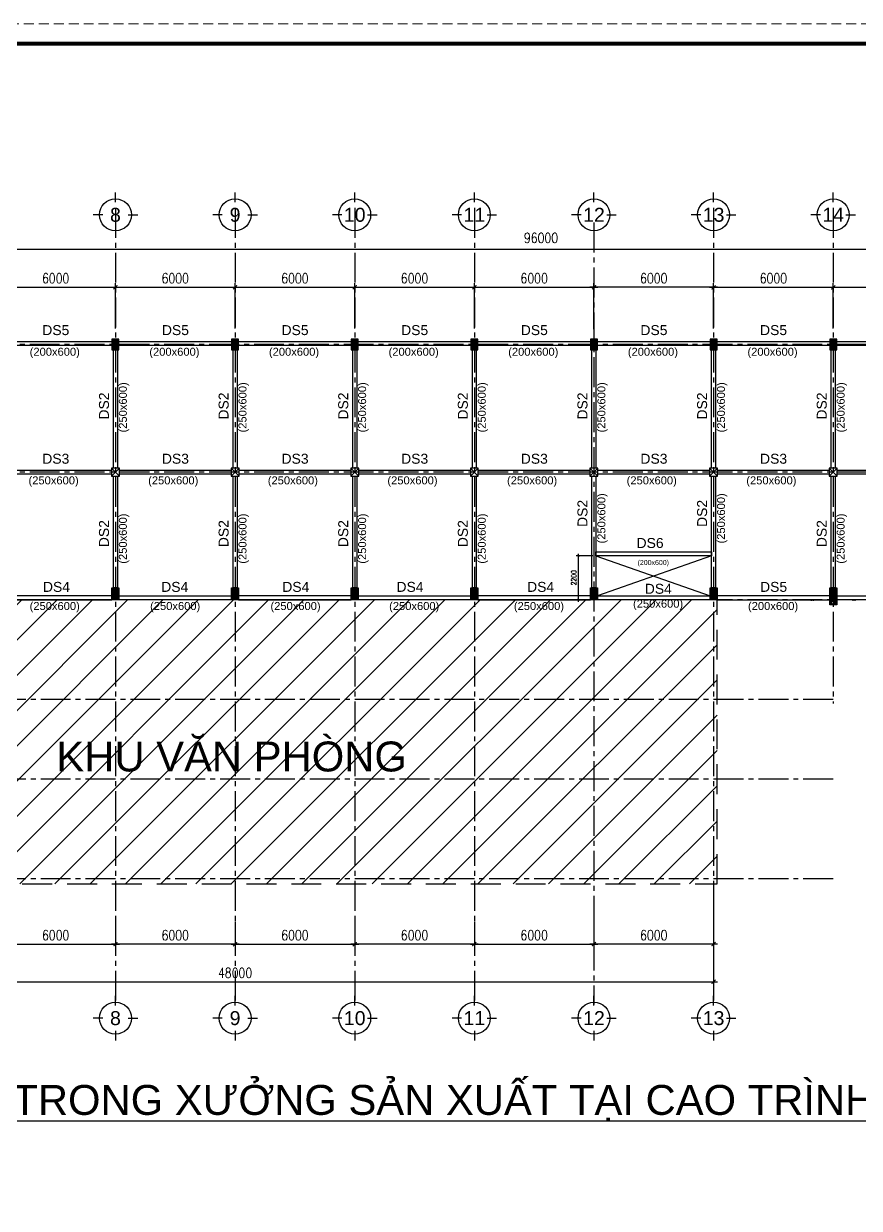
# Model space of a CAD drawing. Header units: inches. Extents: x 651127 to 1529722, y 768575 to 1021311.
# Drawn here: x 719068 to 760979, y 961911 to 1021311 of the extents above; entities that cross this region are included whole.
import ezdxf
from ezdxf.enums import TextEntityAlignment as Align

# ---------------------------------------------------------------- set-up
doc = ezdxf.new("R2010")
doc.units = ezdxf.units.IN
doc.header["$LTSCALE"] = 1000
doc.header["$MEASUREMENT"] = 0
for name, pattern in [('CENTER2', [1.125, 0.75, -0.125, 0.125, -0.125]), ('HIDDEN', [0.375, 0.25, -0.125]), ('HIDDEN2', [0.1875, 0.125, -0.0625])]:
    doc.linetypes.add(name, pattern=pattern)
doc.layers.get('DEFPOINTS').update_dxf_attribs({"color": 8, "lineweight": 9})
for name, color, linetype in [('DWGshare.com_1', 7, 'Continuous'), ('DWGshare.com_10', 7, 'Continuous'), ('DWGshare.com_11', 143, 'Continuous'), ('DWGshare.com_15', 1, 'Continuous'), ('DWGshare.com_25', 154, 'Continuous'), ('DWGshare.com_3', 7, 'Continuous'), ('DWGshare.com_4', 8, 'CENTER2'), ('DWGshare.com_5', 143, 'HIDDEN2'), ('DWGshare.com_6', 40, 'Continuous'), ('DWGshare.com_9', 8, 'Continuous')]:
    doc.layers.add(name, color=color, linetype=linetype)
doc.layers.add('DWGshare.com_23', color=147, linetype='Continuous', lineweight=0)
doc.styles.add('DWGshare.com_10', font='VHELVEN.TTF')
doc.styles.add('DWGshare.com_2', font='VHELVEB.TTF')
doc.styles.add('DWGshare.com_4', font='romans.shx', dxfattribs={"width": 0.8})
doc.styles.add('DWGshare.com_8', font='VHELVEB.TTF')
doc.dimstyles.new('DWGshare.com_1', dxfattribs={"dimscale": 100, "dimtxt": 2.5, "dimasz": 1, "dimexe": 1, "dimexo": 1.5, "dimgap": 1, "dimtad": 1, "dimdec": 0, "dimzin": 0, "dimdsep": 46, "dimtxsty": 'DWGshare.com_4', "dimblk": 'DWGshare.com_1', "dimcen": 1.5, "dimdle": 1, "dimclrd": 256, "dimclre": 256, "dimclrt": 7, "dimadec": 0, "dimazin": 0, "dimtfac": 1, "dimtdec": 0, "dimtix": 1, "dimtmove": 2, "dimatfit": 3, "dimfxl": 1, "dimtolj": 1, "dimtzin": 0, "dimarcsym": 0})
doc.dimstyles.new('DWGshare.com_5', dxfattribs={"dimscale": 200, "dimtxt": 2.5, "dimasz": 1, "dimexe": 1, "dimexo": 1.5, "dimgap": 1, "dimtad": 1, "dimdec": 0, "dimzin": 0, "dimdsep": 46, "dimtxsty": 'DWGshare.com_4', "dimblk": 'DWGshare.com_1', "dimcen": 1.5, "dimdle": 1, "dimclrd": 256, "dimclre": 256, "dimclrt": 7, "dimadec": 0, "dimazin": 0, "dimtfac": 1, "dimtdec": 0, "dimtix": 1, "dimtmove": 2, "dimatfit": 3, "dimfxl": 1, "dimtolj": 1, "dimtzin": 0, "dimarcsym": 0})

# ---------------------------------------------------------------- blocks, each defined once
blk = doc.blocks.new('DWGshare.com_1')
at = {"color": 0, "linetype": 'ByBlock', "const_width": 0.3}
blk.add_lwpolyline([(-0.5, -0.5), (0.5, 0.5)], dxfattribs=at)
blk = doc.blocks.new('*D144')
at = {"layer": 'DEFPOINTS', "color": 0, "transparency": 16777216}
for p in [(777671, 1010012), (777671, 1006028), (681671, 1004509)]:
    blk.add_point(p, dxfattribs=at)
at = {"layer": 'DWGshare.com_23', "lineweight": -2, "transparency": 16777216}
for p, q in [((681471, 1010012), (777871, 1010012)), ((681671, 1004809), (681671, 1010212)), ((777671, 1006328), (777671, 1010212))]:
    blk.add_line(p, q, dxfattribs=at)
at = {"layer": 'DWGshare.com_23', "lineweight": -2, "transparency": 16777216, "xscale": 200, "yscale": 200, "zscale": 200, "rotation": 180}
blk.add_blockref('DWGshare.com_1', (681671, 1010012), dxfattribs=at)
at = {"layer": 'DWGshare.com_23', "lineweight": -2, "transparency": 16777216, "xscale": 200, "yscale": 200, "zscale": 200}
blk.add_blockref('DWGshare.com_1', (777671, 1010012), dxfattribs=at)
at = {"layer": 'DWGshare.com_23', "color": 7, "transparency": 16777216, "insert": (745016, 1010570), "char_height": 500, "attachment_point": 5, "style": 'DWGshare.com_4'}
blk.add_mtext('\\A1;96000', dxfattribs=at)
blk = doc.blocks.new('*D150')
at = {"layer": 'DEFPOINTS', "color": 0, "transparency": 16777216}
for p in [(723671, 1008093), (717671, 1005728), (723671, 1005728)]:
    blk.add_point(p, dxfattribs=at)
at = {"layer": 'DWGshare.com_23', "lineweight": -2, "transparency": 16777216}
for p, q in [((717471, 1008093), (723871, 1008093)), ((717671, 1006028), (717671, 1008293)), ((723671, 1006028), (723671, 1008293))]:
    blk.add_line(p, q, dxfattribs=at)
at = {"layer": 'DWGshare.com_23', "lineweight": -2, "transparency": 16777216, "xscale": 200, "yscale": 200, "zscale": 200, "rotation": 180}
blk.add_blockref('DWGshare.com_1', (717671, 1008093), dxfattribs=at)
at = {"layer": 'DWGshare.com_23', "lineweight": -2, "transparency": 16777216, "xscale": 200, "yscale": 200, "zscale": 200}
blk.add_blockref('DWGshare.com_1', (723671, 1008093), dxfattribs=at)
at = {"layer": 'DWGshare.com_23', "color": 7, "transparency": 16777216, "insert": (720671, 1008543), "char_height": 500, "attachment_point": 5, "style": 'DWGshare.com_4'}
blk.add_mtext('\\A1;6000', dxfattribs=at)
blk = doc.blocks.new('*D151')
at = {"layer": 'DEFPOINTS', "color": 0, "transparency": 16777216}
for p in [(729671, 1008093), (723671, 1005728), (729671, 1005728)]:
    blk.add_point(p, dxfattribs=at)
at = {"layer": 'DWGshare.com_23', "lineweight": -2, "transparency": 16777216}
for p, q in [((723471, 1008093), (729871, 1008093)), ((723671, 1006028), (723671, 1008293)), ((729671, 1006028), (729671, 1008293))]:
    blk.add_line(p, q, dxfattribs=at)
at = {"layer": 'DWGshare.com_23', "lineweight": -2, "transparency": 16777216, "xscale": 200, "yscale": 200, "zscale": 200, "rotation": 180}
blk.add_blockref('DWGshare.com_1', (723671, 1008093), dxfattribs=at)
at = {"layer": 'DWGshare.com_23', "lineweight": -2, "transparency": 16777216, "xscale": 200, "yscale": 200, "zscale": 200}
blk.add_blockref('DWGshare.com_1', (729671, 1008093), dxfattribs=at)
at = {"layer": 'DWGshare.com_23', "color": 7, "transparency": 16777216, "insert": (726671, 1008543), "char_height": 500, "attachment_point": 5, "style": 'DWGshare.com_4'}
blk.add_mtext('\\A1;6000', dxfattribs=at)
blk = doc.blocks.new('*D152')
at = {"layer": 'DEFPOINTS', "color": 0, "transparency": 16777216}
for p in [(735671, 1008093), (729671, 1005728), (735671, 1005728)]:
    blk.add_point(p, dxfattribs=at)
at = {"layer": 'DWGshare.com_23', "lineweight": -2, "transparency": 16777216}
for p, q in [((729471, 1008093), (735871, 1008093)), ((729671, 1006028), (729671, 1008293)), ((735671, 1006028), (735671, 1008293))]:
    blk.add_line(p, q, dxfattribs=at)
at = {"layer": 'DWGshare.com_23', "lineweight": -2, "transparency": 16777216, "xscale": 200, "yscale": 200, "zscale": 200, "rotation": 180}
blk.add_blockref('DWGshare.com_1', (729671, 1008093), dxfattribs=at)
at = {"layer": 'DWGshare.com_23', "lineweight": -2, "transparency": 16777216, "xscale": 200, "yscale": 200, "zscale": 200}
blk.add_blockref('DWGshare.com_1', (735671, 1008093), dxfattribs=at)
at = {"layer": 'DWGshare.com_23', "color": 7, "transparency": 16777216, "insert": (732671, 1008543), "char_height": 500, "attachment_point": 5, "style": 'DWGshare.com_4'}
blk.add_mtext('\\A1;6000', dxfattribs=at)
blk = doc.blocks.new('*D153')
at = {"layer": 'DEFPOINTS', "color": 0, "transparency": 16777216}
for p in [(741671, 1008093), (741671, 1006438), (735671, 1005728)]:
    blk.add_point(p, dxfattribs=at)
at = {"layer": 'DWGshare.com_23', "lineweight": -2, "transparency": 16777216}
for p, q in [((735471, 1008093), (741871, 1008093)), ((735671, 1006028), (735671, 1008293)), ((741671, 1006738), (741671, 1008293))]:
    blk.add_line(p, q, dxfattribs=at)
at = {"layer": 'DWGshare.com_23', "lineweight": -2, "transparency": 16777216, "xscale": 200, "yscale": 200, "zscale": 200, "rotation": 180}
blk.add_blockref('DWGshare.com_1', (735671, 1008093), dxfattribs=at)
at = {"layer": 'DWGshare.com_23', "lineweight": -2, "transparency": 16777216, "xscale": 200, "yscale": 200, "zscale": 200}
blk.add_blockref('DWGshare.com_1', (741671, 1008093), dxfattribs=at)
at = {"layer": 'DWGshare.com_23', "color": 7, "transparency": 16777216, "insert": (738671, 1008543), "char_height": 500, "attachment_point": 5, "style": 'DWGshare.com_4'}
blk.add_mtext('\\A1;6000', dxfattribs=at)
blk = doc.blocks.new('*D154')
at = {"layer": 'DEFPOINTS', "color": 0, "transparency": 16777216}
for p in [(759671, 1008093), (753671, 1005728), (759671, 1005728)]:
    blk.add_point(p, dxfattribs=at)
at = {"layer": 'DWGshare.com_23', "lineweight": -2, "transparency": 16777216}
for p, q in [((753471, 1008093), (759871, 1008093)), ((753671, 1006028), (753671, 1008293)), ((759671, 1006028), (759671, 1008293))]:
    blk.add_line(p, q, dxfattribs=at)
at = {"layer": 'DWGshare.com_23', "lineweight": -2, "transparency": 16777216, "xscale": 200, "yscale": 200, "zscale": 200, "rotation": 180}
blk.add_blockref('DWGshare.com_1', (753671, 1008093), dxfattribs=at)
at = {"layer": 'DWGshare.com_23', "lineweight": -2, "transparency": 16777216, "xscale": 200, "yscale": 200, "zscale": 200}
blk.add_blockref('DWGshare.com_1', (759671, 1008093), dxfattribs=at)
at = {"layer": 'DWGshare.com_23', "color": 7, "transparency": 16777216, "insert": (756671, 1008543), "char_height": 500, "attachment_point": 5, "style": 'DWGshare.com_4'}
blk.add_mtext('\\A1;6000', dxfattribs=at)
blk = doc.blocks.new('*D155')
at = {"layer": 'DEFPOINTS', "color": 0, "transparency": 16777216}
for p in [(765671, 1008093), (759671, 1005728), (765671, 1005728)]:
    blk.add_point(p, dxfattribs=at)
at = {"layer": 'DWGshare.com_23', "lineweight": -2, "transparency": 16777216}
for p, q in [((759471, 1008093), (765871, 1008093)), ((759671, 1006028), (759671, 1008293)), ((765671, 1006028), (765671, 1008293))]:
    blk.add_line(p, q, dxfattribs=at)
at = {"layer": 'DWGshare.com_23', "lineweight": -2, "transparency": 16777216, "xscale": 200, "yscale": 200, "zscale": 200, "rotation": 180}
blk.add_blockref('DWGshare.com_1', (759671, 1008093), dxfattribs=at)
at = {"layer": 'DWGshare.com_23', "lineweight": -2, "transparency": 16777216, "xscale": 200, "yscale": 200, "zscale": 200}
blk.add_blockref('DWGshare.com_1', (765671, 1008093), dxfattribs=at)
at = {"layer": 'DWGshare.com_23', "color": 7, "transparency": 16777216, "insert": (762671, 1008543), "char_height": 500, "attachment_point": 5, "style": 'DWGshare.com_4'}
blk.add_mtext('\\A1;6000', dxfattribs=at)
blk = doc.blocks.new('*D159')
at = {"layer": 'DEFPOINTS', "color": 0, "transparency": 16777216}
for p in [(747671, 1008093), (741671, 1005728), (747671, 1005700)]:
    blk.add_point(p, dxfattribs=at)
at = {"layer": 'DWGshare.com_23', "lineweight": -2, "transparency": 16777216}
for p, q in [((741471, 1008093), (747871, 1008093)), ((741671, 1006028), (741671, 1008293)), ((747671, 1006000), (747671, 1008293))]:
    blk.add_line(p, q, dxfattribs=at)
at = {"layer": 'DWGshare.com_23', "lineweight": -2, "transparency": 16777216, "xscale": 200, "yscale": 200, "zscale": 200, "rotation": 180}
blk.add_blockref('DWGshare.com_1', (741671, 1008093), dxfattribs=at)
at = {"layer": 'DWGshare.com_23', "lineweight": -2, "transparency": 16777216, "xscale": 200, "yscale": 200, "zscale": 200}
blk.add_blockref('DWGshare.com_1', (747671, 1008093), dxfattribs=at)
at = {"layer": 'DWGshare.com_23', "color": 7, "transparency": 16777216, "insert": (744671, 1008543), "char_height": 500, "attachment_point": 5, "style": 'DWGshare.com_4'}
blk.add_mtext('\\A1;6000', dxfattribs=at)
blk = doc.blocks.new('*D160')
at = {"layer": 'DEFPOINTS', "color": 0, "transparency": 16777216}
for p in [(747671, 1008093), (747671, 1005728), (753671, 1005728)]:
    blk.add_point(p, dxfattribs=at)
at = {"layer": 'DWGshare.com_23', "lineweight": -2, "transparency": 16777216}
for p, q in [((753871, 1008093), (747471, 1008093)), ((747671, 1006028), (747671, 1008293)), ((753671, 1006028), (753671, 1008293))]:
    blk.add_line(p, q, dxfattribs=at)
at = {"layer": 'DWGshare.com_23', "lineweight": -2, "transparency": 16777216, "xscale": 200, "yscale": 200, "zscale": 200, "rotation": 180}
blk.add_blockref('DWGshare.com_1', (747671, 1008093), dxfattribs=at)
at = {"layer": 'DWGshare.com_23', "lineweight": -2, "transparency": 16777216, "xscale": 200, "yscale": 200, "zscale": 200}
blk.add_blockref('DWGshare.com_1', (753671, 1008093), dxfattribs=at)
at = {"layer": 'DWGshare.com_23', "color": 7, "transparency": 16777216, "insert": (750671, 1008543), "char_height": 500, "attachment_point": 5, "style": 'DWGshare.com_4'}
blk.add_mtext('\\A1;6000', dxfattribs=at)
blk = doc.blocks.new('DWGshare.com_2')
for p, q in [((0, 320), (0, 560)), ((-320, 0), (-560, 0)), ((320, 0), (560, 0)), ((0, -320), (0, -560))]:
    blk.add_line(p, q)
blk.add_circle((0, 0), 400)
at = {"linetype": 'Continuous', "style": 'DWGshare.com_2'}
blk.add_attdef('2', text='', height=350, dxfattribs=at).set_placement((0, 0), align=Align.MIDDLE_CENTER)
blk = doc.blocks.new('*D131')
at = {"layer": 'DEFPOINTS', "color": 0, "transparency": 16777216}
for p in [(705671, 978175), (753671, 978175), (753671, 973265)]:
    blk.add_point(p, dxfattribs=at)
at = {"layer": 'DWGshare.com_23', "lineweight": -2, "transparency": 16777216}
for p, q in [((705671, 977875), (705671, 973065)), ((753671, 977875), (753671, 973065)), ((705471, 973265), (753871, 973265))]:
    blk.add_line(p, q, dxfattribs=at)
at = {"layer": 'DWGshare.com_23', "lineweight": -2, "transparency": 16777216, "xscale": 200, "yscale": 200, "zscale": 200, "rotation": 180}
blk.add_blockref('DWGshare.com_1', (705671, 973265), dxfattribs=at)
at = {"layer": 'DWGshare.com_23', "lineweight": -2, "transparency": 16777216, "xscale": 200, "yscale": 200, "zscale": 200}
blk.add_blockref('DWGshare.com_1', (753671, 973265), dxfattribs=at)
at = {"layer": 'DWGshare.com_23', "color": 7, "transparency": 16777216, "insert": (729671, 973715), "char_height": 500, "attachment_point": 5, "style": 'DWGshare.com_4'}
blk.add_mtext('\\A1;48000', dxfattribs=at)
blk = doc.blocks.new('*D134')
at = {"layer": 'DEFPOINTS', "color": 0, "transparency": 16777216}
for p in [(723671, 976646), (729671, 976590), (723671, 975157)]:
    blk.add_point(p, dxfattribs=at)
at = {"layer": 'DWGshare.com_23', "lineweight": -2, "transparency": 16777216}
for p, q in [((723671, 976346), (723671, 974957)), ((729671, 976290), (729671, 974957)), ((729871, 975157), (723471, 975157))]:
    blk.add_line(p, q, dxfattribs=at)
at = {"layer": 'DWGshare.com_23', "lineweight": -2, "transparency": 16777216, "xscale": 200, "yscale": 200, "zscale": 200, "rotation": 180}
blk.add_blockref('DWGshare.com_1', (723671, 975157), dxfattribs=at)
at = {"layer": 'DWGshare.com_23', "lineweight": -2, "transparency": 16777216, "xscale": 200, "yscale": 200, "zscale": 200}
blk.add_blockref('DWGshare.com_1', (729671, 975157), dxfattribs=at)
at = {"layer": 'DWGshare.com_23', "color": 7, "transparency": 16777216, "insert": (726671, 975607), "char_height": 500, "attachment_point": 5, "style": 'DWGshare.com_4'}
blk.add_mtext('\\A1;6000', dxfattribs=at)
blk = doc.blocks.new('*D135')
at = {"layer": 'DEFPOINTS', "color": 0, "transparency": 16777216}
for p in [(717671, 976590), (723671, 976646), (723671, 975157)]:
    blk.add_point(p, dxfattribs=at)
at = {"layer": 'DWGshare.com_23', "lineweight": -2, "transparency": 16777216}
for p, q in [((717671, 976290), (717671, 974957)), ((723671, 976346), (723671, 974957)), ((717471, 975157), (723871, 975157))]:
    blk.add_line(p, q, dxfattribs=at)
at = {"layer": 'DWGshare.com_23', "lineweight": -2, "transparency": 16777216, "xscale": 200, "yscale": 200, "zscale": 200, "rotation": 180}
blk.add_blockref('DWGshare.com_1', (717671, 975157), dxfattribs=at)
at = {"layer": 'DWGshare.com_23', "lineweight": -2, "transparency": 16777216, "xscale": 200, "yscale": 200, "zscale": 200}
blk.add_blockref('DWGshare.com_1', (723671, 975157), dxfattribs=at)
at = {"layer": 'DWGshare.com_23', "color": 7, "transparency": 16777216, "insert": (720671, 975607), "char_height": 500, "attachment_point": 5, "style": 'DWGshare.com_4'}
blk.add_mtext('\\A1;6000', dxfattribs=at)
blk = doc.blocks.new('*D136')
at = {"layer": 'DEFPOINTS', "color": 0, "transparency": 16777216}
for p in [(747671, 976646), (753671, 976590), (747671, 975157)]:
    blk.add_point(p, dxfattribs=at)
at = {"layer": 'DWGshare.com_23', "lineweight": -2, "transparency": 16777216}
for p, q in [((747671, 976346), (747671, 974957)), ((753671, 976290), (753671, 974957)), ((753871, 975157), (747471, 975157))]:
    blk.add_line(p, q, dxfattribs=at)
at = {"layer": 'DWGshare.com_23', "lineweight": -2, "transparency": 16777216, "xscale": 200, "yscale": 200, "zscale": 200, "rotation": 180}
blk.add_blockref('DWGshare.com_1', (747671, 975157), dxfattribs=at)
at = {"layer": 'DWGshare.com_23', "lineweight": -2, "transparency": 16777216, "xscale": 200, "yscale": 200, "zscale": 200}
blk.add_blockref('DWGshare.com_1', (753671, 975157), dxfattribs=at)
at = {"layer": 'DWGshare.com_23', "color": 7, "transparency": 16777216, "insert": (750671, 975607), "char_height": 500, "attachment_point": 5, "style": 'DWGshare.com_4'}
blk.add_mtext('\\A1;6000', dxfattribs=at)
blk = doc.blocks.new('*D137')
at = {"layer": 'DEFPOINTS', "color": 0, "transparency": 16777216}
for p in [(741671, 976590), (747671, 976646), (747671, 975157)]:
    blk.add_point(p, dxfattribs=at)
at = {"layer": 'DWGshare.com_23', "lineweight": -2, "transparency": 16777216}
for p, q in [((741671, 976290), (741671, 974957)), ((747671, 976346), (747671, 974957)), ((741471, 975157), (747871, 975157))]:
    blk.add_line(p, q, dxfattribs=at)
at = {"layer": 'DWGshare.com_23', "lineweight": -2, "transparency": 16777216, "xscale": 200, "yscale": 200, "zscale": 200, "rotation": 180}
blk.add_blockref('DWGshare.com_1', (741671, 975157), dxfattribs=at)
at = {"layer": 'DWGshare.com_23', "lineweight": -2, "transparency": 16777216, "xscale": 200, "yscale": 200, "zscale": 200}
blk.add_blockref('DWGshare.com_1', (747671, 975157), dxfattribs=at)
at = {"layer": 'DWGshare.com_23', "color": 7, "transparency": 16777216, "insert": (744671, 975607), "char_height": 500, "attachment_point": 5, "style": 'DWGshare.com_4'}
blk.add_mtext('\\A1;6000', dxfattribs=at)
blk = doc.blocks.new('*D138')
at = {"layer": 'DEFPOINTS', "color": 0, "transparency": 16777216}
for p in [(729671, 976590), (735671, 976646), (735671, 975157)]:
    blk.add_point(p, dxfattribs=at)
at = {"layer": 'DWGshare.com_23', "lineweight": -2, "transparency": 16777216}
for p, q in [((729671, 976290), (729671, 974957)), ((735671, 976346), (735671, 974957)), ((729471, 975157), (735871, 975157))]:
    blk.add_line(p, q, dxfattribs=at)
at = {"layer": 'DWGshare.com_23', "lineweight": -2, "transparency": 16777216, "xscale": 200, "yscale": 200, "zscale": 200, "rotation": 180}
blk.add_blockref('DWGshare.com_1', (729671, 975157), dxfattribs=at)
at = {"layer": 'DWGshare.com_23', "lineweight": -2, "transparency": 16777216, "xscale": 200, "yscale": 200, "zscale": 200}
blk.add_blockref('DWGshare.com_1', (735671, 975157), dxfattribs=at)
at = {"layer": 'DWGshare.com_23', "color": 7, "transparency": 16777216, "insert": (732671, 975607), "char_height": 500, "attachment_point": 5, "style": 'DWGshare.com_4'}
blk.add_mtext('\\A1;6000', dxfattribs=at)
blk = doc.blocks.new('*D139')
at = {"layer": 'DEFPOINTS', "color": 0, "transparency": 16777216}
for p in [(735671, 976646), (741671, 976590), (735671, 975157)]:
    blk.add_point(p, dxfattribs=at)
at = {"layer": 'DWGshare.com_23', "lineweight": -2, "transparency": 16777216}
for p, q in [((735671, 976346), (735671, 974957)), ((741671, 976290), (741671, 974957)), ((741871, 975157), (735471, 975157))]:
    blk.add_line(p, q, dxfattribs=at)
at = {"layer": 'DWGshare.com_23', "lineweight": -2, "transparency": 16777216, "xscale": 200, "yscale": 200, "zscale": 200, "rotation": 180}
blk.add_blockref('DWGshare.com_1', (735671, 975157), dxfattribs=at)
at = {"layer": 'DWGshare.com_23', "lineweight": -2, "transparency": 16777216, "xscale": 200, "yscale": 200, "zscale": 200}
blk.add_blockref('DWGshare.com_1', (741671, 975157), dxfattribs=at)
at = {"layer": 'DWGshare.com_23', "color": 7, "transparency": 16777216, "insert": (738671, 975607), "char_height": 500, "attachment_point": 5, "style": 'DWGshare.com_4'}
blk.add_mtext('\\A1;6000', dxfattribs=at)
blk = doc.blocks.new('*D840')
at = {"layer": 'DEFPOINTS', "color": 0, "transparency": 16777216}
for p in [(747771, 994625), (746884, 992425), (747496, 992425)]:
    blk.add_point(p, dxfattribs=at)
at = {"layer": 'DWGshare.com_9', "lineweight": -2, "transparency": 16777216}
for p, q in [((747621, 994625), (746784, 994625)), ((746884, 994725), (746884, 992325)), ((747346, 992425), (746784, 992425))]:
    blk.add_line(p, q, dxfattribs=at)
at = {"layer": 'DWGshare.com_9', "lineweight": -2, "transparency": 16777216, "xscale": 100, "yscale": 100, "zscale": 100}
for p, rotation in [((746884, 994625), 90), ((746884, 992425), 270)]:
    blk.add_blockref('DWGshare.com_1', p, dxfattribs=dict(at, rotation=rotation))
at = {"layer": 'DWGshare.com_9', "color": 7, "transparency": 16777216, "insert": (746659, 993525), "char_height": 250, "attachment_point": 5, "rotation": 90, "style": 'DWGshare.com_4'}
blk.add_mtext('\\A1;2200', dxfattribs=at)

msp = doc.modelspace()

# ---------------------------------------------------------------- hatches: boundary and pattern name
at = {"layer": 'DWGshare.com_25'}
h = msp.add_hatch(dxfattribs=at)
h.set_pattern_fill('ANSI31', color=256, scale=10, angle=90, style=0)
h.set_pattern_definition([(135, (795428.22, 835441.523), (-22.4506403, -22.4506403), [])])
h.paths.add_polyline_path([(723845.6, 1005500), (723495.6, 1005500), (723495.6, 1004950), (723845.6, 1004950)])
h = msp.add_hatch(dxfattribs=at)
h.set_pattern_fill('ANSI31', color=256, scale=10, angle=90, style=0)
h.set_pattern_definition([(135, (801428.22, 835441.523), (-22.4506403, -22.4506403), [])])
h.paths.add_polyline_path([(729845.6, 1005500), (729495.6, 1005500), (729495.6, 1004950), (729845.6, 1004950)])
h = msp.add_hatch(dxfattribs=at)
h.set_pattern_fill('ANSI31', color=256, scale=10, angle=90, style=0)
h.set_pattern_definition([(135, (807428.22, 835441.523), (-22.4506403, -22.4506403), [])])
h.paths.add_polyline_path([(735845.6, 1005500), (735495.6, 1005500), (735495.6, 1004950), (735845.6, 1004950)])
h = msp.add_hatch(dxfattribs=at)
h.set_pattern_fill('ANSI31', color=256, scale=10, angle=90, style=0)
h.set_pattern_definition([(135, (813428.22, 835441.523), (-22.4506403, -22.4506403), [])])
h.paths.add_polyline_path([(741845.6, 1005500), (741495.6, 1005500), (741495.6, 1004950), (741845.6, 1004950)])
h = msp.add_hatch(dxfattribs=at)
h.set_pattern_fill('ANSI31', color=256, scale=10, angle=90, style=0)
h.set_pattern_definition([(135, (819428.22, 835441.523), (-22.4506403, -22.4506403), [])])
h.paths.add_polyline_path([(747845.6, 1005500), (747495.6, 1005500), (747495.6, 1004950), (747845.6, 1004950)])
h = msp.add_hatch(dxfattribs=at)
h.set_pattern_fill('ANSI31', color=256, scale=10, angle=90, style=0)
h.set_pattern_definition([(135, (825428.22, 835441.523), (-22.4506403, -22.4506403), [])])
h.paths.add_polyline_path([(753845.6, 1005500), (753495.6, 1005500), (753495.6, 1004950), (753845.6, 1004950)])
h = msp.add_hatch(dxfattribs=at)
h.set_pattern_fill('ANSI31', color=256, scale=10, angle=90, style=0)
h.set_pattern_definition([(135, (831428.22, 835441.523), (-22.4506403, -22.4506403), [])])
h.paths.add_polyline_path([(759845.6, 1005500), (759495.6, 1005500), (759495.6, 1004950), (759845.6, 1004950)])
h = msp.add_hatch(dxfattribs=at)
h.set_pattern_fill('ANSI31', color=256, scale=300, angle=90, style=0)
h.set_pattern_definition([(135, (1291707.887, 1025367.33), (-26.5165043, -26.5165043), [])])
h.paths.add_polyline_path([(723845.6, 993025), (723670.6, 993025), (723670.6, 992425), (723845.6, 992425)])
h.paths.add_polyline_path([(723670.6, 993025), (723495.6, 993025), (723495.6, 992425), (723670.6, 992425)])
h = msp.add_hatch(dxfattribs=at)
h.set_pattern_fill('ANSI31', color=256, scale=300, angle=90, style=0)
h.set_pattern_definition([(135, (1297707.887, 1025367.33), (-26.5165043, -26.5165043), [])])
h.paths.add_polyline_path([(729845.6, 993025), (729670.6, 993025), (729670.6, 992425), (729845.6, 992425)])
h.paths.add_polyline_path([(729670.6, 993025), (729495.6, 993025), (729495.6, 992425), (729670.6, 992425)])
h = msp.add_hatch(dxfattribs=at)
h.set_pattern_fill('ANSI31', color=256, scale=300, angle=90, style=0)
h.set_pattern_definition([(135, (1303707.887, 1025367.33), (-26.5165043, -26.5165043), [])])
h.paths.add_polyline_path([(735845.6, 993025), (735670.6, 993025), (735670.6, 992425), (735845.6, 992425)])
h.paths.add_polyline_path([(735670.6, 993025), (735495.6, 993025), (735495.6, 992425), (735670.6, 992425)])
h = msp.add_hatch(dxfattribs=at)
h.set_pattern_fill('ANSI31', color=256, scale=300, angle=90, style=0)
h.set_pattern_definition([(135, (1309707.887, 1025367.33), (-26.5165043, -26.5165043), [])])
h.paths.add_polyline_path([(741845.6, 993025), (741670.6, 993025), (741670.6, 992425), (741845.6, 992425)])
h.paths.add_polyline_path([(741670.6, 993025), (741495.6, 993025), (741495.6, 992425), (741670.6, 992425)])
h = msp.add_hatch(dxfattribs=at)
h.set_pattern_fill('ANSI31', color=256, scale=300, angle=90, style=0)
h.set_pattern_definition([(135, (1315707.887, 1025367.33), (-26.5165043, -26.5165043), [])])
h.paths.add_polyline_path([(747845.6, 993025), (747670.6, 993025), (747670.6, 992425), (747845.6, 992425)])
h.paths.add_polyline_path([(747670.6, 993025), (747495.6, 993025), (747495.6, 992425), (747670.6, 992425)])
h = msp.add_hatch(dxfattribs=at)
h.set_pattern_fill('ANSI31', color=256, scale=300, angle=90, style=0)
h.set_pattern_definition([(135, (1321707.887, 1025367.33), (-26.5165043, -26.5165043), [])])
h.paths.add_polyline_path([(753845.6, 993025), (753670.6, 993025), (753670.6, 992425), (753845.6, 992425)])
h.paths.add_polyline_path([(753670.6, 993025), (753495.6, 993025), (753495.6, 992425), (753670.6, 992425)])
h = msp.add_hatch(dxfattribs=at)
h.set_pattern_fill('ANSI31', color=256, scale=300, angle=90, style=0)
h.set_pattern_definition([(135, (1273707.887, 1025367.33), (-26.5165043, -26.5165043), [])])
h.paths.add_polyline_path([(759845.6, 992625), (759845.6, 993025), (759670.6, 993025), (759670.6, 992425), (759845.6, 992425)])
h.paths.add_polyline_path([(759670.6, 993025), (759495.6, 993025), (759495.6, 992425), (759670.6, 992425)])
h.paths.add_polyline_path([(759670.6, 992425), (759495.6, 992425), (759495.6, 992175), (759670.6, 992175), (759670.6, 992188.6, -0.4305629), (759581.9, 992272.5, -0.4305629), (759670.6, 992356.3)])
h.paths.add_polyline_path([(759845.6, 992425), (759670.6, 992425), (759670.6, 992356.3, -0.3980511), (759749.9, 992272.5, -0.3980511), (759670.6, 992188.6), (759670.6, 992175), (759845.6, 992175)])
at = {"layer": 'DWGshare.com_9'}
h = msp.add_hatch(dxfattribs=at)
h.set_pattern_fill('ANSI31', color=256, scale=10000, style=0)
h.set_pattern_definition([(45, (0, 185058.4), (-883.8835, 883.8835), [])])
h.paths.add_polyline_path([(705495.6, 978175), (753845.6, 978175), (753845.6, 992425), (705495.6, 992425)])

# ---------------------------------------------------------------- linework, layer by layer
at = {"layer": 'DEFPOINTS', "linetype": 'HIDDEN', "ltscale": 2}
msp.add_lwpolyline([(651126.5, 902510.6), (819326.5, 902510.6), (819326.5, 1021310.6), (651126.5, 1021310.6)], close=True, dxfattribs=at)
at = {"layer": 'DWGshare.com_1', "const_width": 200}
msp.add_lwpolyline([(655126.5, 903510.6), (818326.5, 903510.6), (818326.5, 1020310.6), (655126.5, 1020310.6)], close=True, dxfattribs=at)
at = {"layer": 'DWGshare.com_11'}
for points in [[(758570.6, 992425), (758570.6, 992375)], [(760770.6, 992375), (760770.6, 992425)]]:
    msp.add_lwpolyline(points, dxfattribs=at)
at = {"layer": 'DWGshare.com_15'}
msp.add_circle((759665.9, 992272.5), 84, dxfattribs=at)
at = {"layer": 'DWGshare.com_3'}
for p, q in [((747770.6, 994625), (753495.6, 992625)), ((753570.6, 994625), (747845.6, 992625))]:
    msp.add_line(p, q, dxfattribs=at)
for points in [[(717845.6, 1005375), (723495.6, 1005375), (723495.6, 1005175), (717845.6, 1005175)], [(723845.6, 1005375), (729495.6, 1005375), (729495.6, 1005175), (723845.6, 1005175)], [(729845.6, 1005375), (735495.6, 1005375), (735495.6, 1005175), (729845.6, 1005175)], [(735845.6, 1005375), (741495.6, 1005375), (741495.6, 1005175), (735845.6, 1005175)], [(741845.6, 1005375), (747495.6, 1005375), (747495.6, 1005175), (741845.6, 1005175)], [(747845.6, 1005375), (753495.6, 1005375), (753495.6, 1005175), (747845.6, 1005175)], [(753845.6, 1005375), (759495.6, 1005375), (759495.6, 1005175), (753845.6, 1005175)], [(759845.6, 1005375), (765495.6, 1005375), (765495.6, 1005175), (759845.6, 1005175)], [(717870.6, 998925), (723470.6, 998925), (723470.6, 998725), (717870.6, 998725)], [(723870.6, 998925), (729470.6, 998925), (729470.6, 998725), (723870.6, 998725)], [(729870.6, 998925), (735470.6, 998925), (735470.6, 998725), (729870.6, 998725)], [(735870.6, 998925), (741470.6, 998925), (741470.6, 998725), (735870.6, 998725)], [(741870.6, 998925), (747470.6, 998925), (747470.6, 998725), (741870.6, 998725)], [(747870.6, 998925), (753470.6, 998925), (753470.6, 998725), (747870.6, 998725)], [(753870.6, 998925), (759470.6, 998925), (759470.6, 998725), (753870.6, 998725)], [(759870.6, 998925), (765470.6, 998925), (765470.6, 998725), (759870.6, 998725)], [(735495.6, 992625), (729845.6, 992625), (729845.6, 992425), (735495.6, 992425)], [(758670.6, 992425), (758670.6, 992375)], [(760670.6, 992375), (760670.6, 992425)]]:
    msp.add_lwpolyline(points, dxfattribs=at)
for points in [[(723845.6, 1005500), (723495.6, 1005500), (723495.6, 1004950), (723845.6, 1004950)], [(723845.6, 1005500), (723495.6, 1005500), (723495.6, 1004950), (723845.6, 1004950)], [(729845.6, 1005500), (729495.6, 1005500), (729495.6, 1004950), (729845.6, 1004950)], [(729845.6, 1005500), (729495.6, 1005500), (729495.6, 1004950), (729845.6, 1004950)], [(735845.6, 1005500), (735495.6, 1005500), (735495.6, 1004950), (735845.6, 1004950)], [(735845.6, 1005500), (735495.6, 1005500), (735495.6, 1004950), (735845.6, 1004950)], [(741845.6, 1005500), (741495.6, 1005500), (741495.6, 1004950), (741845.6, 1004950)], [(741845.6, 1005500), (741495.6, 1005500), (741495.6, 1004950), (741845.6, 1004950)], [(747845.6, 1005500), (747495.6, 1005500), (747495.6, 1004950), (747845.6, 1004950)], [(747845.6, 1005500), (747495.6, 1005500), (747495.6, 1004950), (747845.6, 1004950)], [(753845.6, 1005500), (753495.6, 1005500), (753495.6, 1004950), (753845.6, 1004950)], [(753845.6, 1005500), (753495.6, 1005500), (753495.6, 1004950), (753845.6, 1004950)], [(759845.6, 1005500), (759495.6, 1005500), (759495.6, 1004950), (759845.6, 1004950)], [(759845.6, 1005500), (759495.6, 1005500), (759495.6, 1004950), (759845.6, 1004950)], [(723770.6, 999025), (723570.6, 999025), (723570.6, 1004950), (723770.6, 1004950)], [(729770.6, 999025), (729570.6, 999025), (729570.6, 1004950), (729770.6, 1004950)], [(735770.6, 999025), (735570.6, 999025), (735570.6, 1004950), (735770.6, 1004950)], [(741770.6, 999025), (741570.6, 999025), (741570.6, 1004950), (741770.6, 1004950)], [(747770.6, 999025), (747570.6, 999025), (747570.6, 1004950), (747770.6, 1004950)], [(753770.6, 999025), (753570.6, 999025), (753570.6, 1004950), (753770.6, 1004950)], [(759770.6, 999025), (759570.6, 999025), (759570.6, 1004950), (759770.6, 1004950)], [(723870.6, 999025), (723470.6, 999025), (723470.6, 998625), (723870.6, 998625)], [(723870.6, 999025), (723470.6, 999025), (723470.6, 998625), (723870.6, 998625)], [(723770.6, 993025), (723570.6, 993025), (723570.6, 998625), (723770.6, 998625)], [(729870.6, 999025), (729470.6, 999025), (729470.6, 998625), (729870.6, 998625)], [(729870.6, 999025), (729470.6, 999025), (729470.6, 998625), (729870.6, 998625)], [(729770.6, 993025), (729570.6, 993025), (729570.6, 998625), (729770.6, 998625)], [(735870.6, 999025), (735470.6, 999025), (735470.6, 998625), (735870.6, 998625)], [(735870.6, 999025), (735470.6, 999025), (735470.6, 998625), (735870.6, 998625)], [(735770.6, 993025), (735570.6, 993025), (735570.6, 998625), (735770.6, 998625)], [(741870.6, 999025), (741470.6, 999025), (741470.6, 998625), (741870.6, 998625)], [(741870.6, 999025), (741470.6, 999025), (741470.6, 998625), (741870.6, 998625)], [(741770.6, 993025), (741570.6, 993025), (741570.6, 998625), (741770.6, 998625)], [(747870.6, 999025), (747470.6, 999025), (747470.6, 998625), (747870.6, 998625)], [(747870.6, 999025), (747470.6, 999025), (747470.6, 998625), (747870.6, 998625)], [(747770.6, 993025), (747570.6, 993025), (747570.6, 998625), (747770.6, 998625)], [(753870.6, 999025), (753470.6, 999025), (753470.6, 998625), (753870.6, 998625)], [(753870.6, 999025), (753470.6, 999025), (753470.6, 998625), (753870.6, 998625)], [(753770.6, 993025), (753570.6, 993025), (753570.6, 998625), (753770.6, 998625)], [(759870.6, 999025), (759470.6, 999025), (759470.6, 998625), (759870.6, 998625)], [(759870.6, 999025), (759470.6, 999025), (759470.6, 998625), (759870.6, 998625)], [(759770.6, 993025), (759570.6, 993025), (759570.6, 998625), (759770.6, 998625)], [(747770.6, 994625), (747770.6, 994825), (753570.6, 994825), (753570.6, 994625)], [(723495.6, 992425), (723495.6, 992625), (717845.6, 992625), (717845.6, 992425)], [(723495.6, 993025), (723845.6, 993025), (723845.6, 992425), (723495.6, 992425)], [(723495.6, 993025), (723845.6, 993025), (723845.6, 992425), (723495.6, 992425)], [(723845.6, 992425), (723845.6, 992625), (729495.6, 992625), (729495.6, 992425)], [(729495.6, 993025), (729845.6, 993025), (729845.6, 992425), (729495.6, 992425)], [(729495.6, 993025), (729845.6, 993025), (729845.6, 992425), (729495.6, 992425)], [(735495.6, 993025), (735845.6, 993025), (735845.6, 992425), (735495.6, 992425)], [(735495.6, 993025), (735845.6, 993025), (735845.6, 992425), (735495.6, 992425)], [(735845.6, 992425), (735845.6, 992625), (741495.6, 992625), (741495.6, 992425)], [(741495.6, 993025), (741845.6, 993025), (741845.6, 992425), (741495.6, 992425)], [(741495.6, 993025), (741845.6, 993025), (741845.6, 992425), (741495.6, 992425)], [(747495.6, 992425), (747495.6, 992625), (741845.6, 992625), (741845.6, 992425)], [(747495.6, 993025), (747845.6, 993025), (747845.6, 992425), (747495.6, 992425)], [(747495.6, 993025), (747845.6, 993025), (747845.6, 992425), (747495.6, 992425)], [(747845.6, 992425), (747845.6, 992625), (753495.6, 992625), (753495.6, 992425)], [(753495.6, 993025), (753845.6, 993025), (753845.6, 992425), (753495.6, 992425)], [(753495.6, 993025), (753845.6, 993025), (753845.6, 992425), (753495.6, 992425)], [(759495.6, 992425), (759495.6, 992625), (753845.6, 992625), (753845.6, 992425)], [(759495.6, 993025), (759845.6, 993025), (759845.6, 992175), (759495.6, 992175)], [(759495.6, 993025), (759845.6, 993025), (759845.6, 992175), (759495.6, 992175)], [(759845.6, 992425), (759845.6, 992625), (765495.6, 992625), (765495.6, 992425)]]:
    msp.add_lwpolyline(points, close=True, dxfattribs=at)
at = {"layer": 'DWGshare.com_4', "ltscale": 2}
for p, q in [((723670.6, 1012076.2), (723670.6, 972134.6)), ((729670.6, 1012076.2), (729670.6, 972134.6)), ((735670.6, 1012076.2), (735670.6, 972134.6)), ((741670.6, 1012076.2), (741670.6, 972134.6)), ((753670.6, 1012076.2), (753670.6, 972134.6)), ((759670.6, 1012076.2), (759670.6, 987215.6)), ((747670.6, 1011334.3), (747670.6, 972134.6)), ((783870.5, 1005225), (672309.3, 1005225)), ((783870.5, 998825), (672309.3, 998825)), ((783870.5, 992425), (672309.3, 992425)), ((759670.6, 987425), (672309.3, 987425)), ((759670.6, 983425), (672309.3, 983425)), ((759670.6, 978425), (672309.3, 978425))]:
    msp.add_line(p, q, dxfattribs=at)
at = {"layer": 'DWGshare.com_5', "ltscale": 12}
msp.add_lwpolyline([(705495.6, 978175), (753845.6, 978175), (753845.6, 992425), (705495.6, 992425)], close=True, dxfattribs=at)
at = {"layer": 'DWGshare.com_9'}
for p, q in [((723870.6, 999025), (723470.6, 998625)), ((723470.6, 999025), (723870.6, 998625)), ((729870.6, 999025), (729470.6, 998625)), ((729470.6, 999025), (729870.6, 998625)), ((735870.6, 999025), (735470.6, 998625)), ((735470.6, 999025), (735870.6, 998625)), ((741870.6, 999025), (741470.6, 998625)), ((741470.6, 999025), (741870.6, 998625)), ((747870.6, 999025), (747470.6, 998625)), ((747470.6, 999025), (747870.6, 998625)), ((753870.6, 999025), (753470.6, 998625)), ((753470.6, 999025), (753870.6, 998625)), ((759870.6, 999025), (759470.6, 998625)), ((759470.6, 999025), (759870.6, 998625))]:
    msp.add_line(p, q, dxfattribs=at)

# ---------------------------------------------------------------- block references
at = {"layer": 'DWGshare.com_6', "linetype": 'CENTER2', "xscale": 2, "yscale": 2, "zscale": 2}
for p, values in [((723670.6, 1011728.6), {'2': '8'}), ((729670.6, 1011728.6), {'2': '9'}), ((735670.6, 1011728.6), {'2': '10'}), ((741670.6, 1011728.6), {'2': '11'}), ((747670.6, 1011728.6), {'2': '12'}), ((753670.6, 1011728.6), {'2': '13'}), ((759670.6, 1011728.6), {'2': '14'}), ((723670.6, 971447.1), {'2': '8'}), ((729670.6, 971447.1), {'2': '9'}), ((735670.6, 971447.1), {'2': '10'}), ((741670.6, 971447.1), {'2': '11'}), ((747670.6, 971447.1), {'2': '12'}), ((753670.6, 971447.1), {'2': '13'})]:
    msp.add_blockref('DWGshare.com_2', p, dxfattribs=at).add_auto_attribs(values)

# ---------------------------------------------------------------- texts
at = {"layer": 'DWGshare.com_10'}
for s, height, style, p in [('DS5', 500, 'DWGshare.com_8', (720678.6, 1005945.8)), ('DS5', 500, 'DWGshare.com_8', (726678.6, 1005945.8)), ('DS5', 500, 'DWGshare.com_8', (732678.6, 1005945.8)), ('DS5', 500, 'DWGshare.com_8', (738678.6, 1005945.8)), ('DS5', 500, 'DWGshare.com_8', (744678.6, 1005945.8)), ('DS5', 500, 'DWGshare.com_8', (750678.6, 1005945.8)), ('DS5', 500, 'DWGshare.com_8', (756678.6, 1005945.8)), ('(200x600)', 400, 'DWGshare.com_8', (720627, 1004811.2)), ('(200x600)', 400, 'DWGshare.com_8', (726627, 1004811.2)), ('(200x600)', 400, 'DWGshare.com_8', (732627, 1004811.2)), ('(200x600)', 400, 'DWGshare.com_8', (738627, 1004811.2)), ('(200x600)', 400, 'DWGshare.com_8', (744627, 1004811.2)), ('(200x600)', 400, 'DWGshare.com_8', (750627, 1004811.2)), ('(200x600)', 400, 'DWGshare.com_8', (756627, 1004811.2)), ('DS3', 500, 'DWGshare.com_8', (720678.6, 999495.8)), ('DS3', 500, 'DWGshare.com_8', (726678.6, 999495.8)), ('DS3', 500, 'DWGshare.com_8', (732678.6, 999495.8)), ('DS3', 500, 'DWGshare.com_8', (738678.6, 999495.8)), ('DS3', 500, 'DWGshare.com_8', (744678.6, 999495.8)), ('DS3', 500, 'DWGshare.com_8', (750678.6, 999495.8)), ('DS3', 500, 'DWGshare.com_8', (756678.6, 999495.8)), ('(250x600)', 400, 'DWGshare.com_8', (720568.7, 998362)), ('(250x600)', 400, 'DWGshare.com_8', (726568.7, 998362)), ('(250x600)', 400, 'DWGshare.com_8', (732568.7, 998362)), ('(250x600)', 400, 'DWGshare.com_8', (738568.7, 998362)), ('(250x600)', 400, 'DWGshare.com_8', (744568.7, 998362)), ('(250x600)', 400, 'DWGshare.com_8', (750568.7, 998362)), ('(250x600)', 400, 'DWGshare.com_8', (756568.7, 998362)), ('DS6', 500, 'DWGshare.com_8', (750484.7, 995270.8)), ('(200x600)', 250, 'DWGshare.com_8', (750645.8, 994262)), ('DS4', 500, 'DWGshare.com_10', (720712.4, 993070.8)), ('DS4', 500, 'DWGshare.com_10', (726644.1, 993070.8)), ('DS4', 500, 'DWGshare.com_10', (732717, 993070.8)), ('DS4', 500, 'DWGshare.com_10', (738444.6, 993070.8)), ('DS4', 500, 'DWGshare.com_10', (744996.8, 993070.8)), ('DS4', 500, 'DWGshare.com_10', (750898.7, 992975.4)), ('DS5', 500, 'DWGshare.com_8', (756681, 993070.8)), ('(250x600)', 400, 'DWGshare.com_8', (720624.3, 992062)), ('(250x600)', 400, 'DWGshare.com_8', (726665.4, 992062)), ('(250x600)', 400, 'DWGshare.com_8', (732702.1, 992062)), ('(250x600)', 400, 'DWGshare.com_8', (738654.1, 992062)), ('(250x600)', 400, 'DWGshare.com_8', (744911.4, 992062)), ('(250x600)', 400, 'DWGshare.com_8', (750887.8, 992178.6)), ('(200x600)', 400, 'DWGshare.com_8', (756654.1, 992062)), ('KHU VAÊN PHOØNG', 1500, 'DWGshare.com_2', (729498.5, 984752.4)), ('%%UMAËT BAÈNG DAÀM SAØN LÖÛNG TRONG XÖÔÛNG SAÛN XUAÁT TAÏI CAO TRÌNH +4.500', 1500, 'DWGshare.com_2', (729498.5, 967407.2))]:
    msp.add_text(s, height=height, dxfattribs=dict(at, style=style)).set_placement(p, align=Align.MIDDLE)
at = {"layer": 'DWGshare.com_10', "style": 'DWGshare.com_8'}
for s, height, p in [('(250x600)', 400, (724091.6, 1002072.4)), ('(250x600)', 400, (730091.6, 1002072.4)), ('(250x600)', 400, (736091.6, 1002072.4)), ('(250x600)', 400, (742091.6, 1002072.4)), ('(250x600)', 400, (748091.6, 1002072.4)), ('(250x600)', 400, (754091.6, 1002072.4)), ('(250x600)', 400, (760091.6, 1002072.4)), ('DS2', 500, (723093.7, 1002139.9)), ('DS2', 500, (729093.7, 1002139.9)), ('DS2', 500, (735093.7, 1002139.9)), ('DS2', 500, (741093.7, 1002139.9)), ('DS2', 500, (747093.7, 1002139.9)), ('DS2', 500, (753093.7, 1002139.9)), ('DS2', 500, (759093.7, 1002139.9)), ('DS2', 500, (747093.7, 996754.4)), ('(250x600)', 400, (748091.6, 996505.4)), ('DS2', 500, (753093.7, 996754.4)), ('(250x600)', 400, (754091.6, 996505.4)), ('DS2', 500, (723093.7, 995739.9)), ('(250x600)', 400, (724091.6, 995490.9)), ('DS2', 500, (729093.7, 995739.9)), ('(250x600)', 400, (730091.6, 995490.9)), ('DS2', 500, (735093.7, 995739.9)), ('(250x600)', 400, (736091.6, 995490.9)), ('DS2', 500, (741093.7, 995739.9)), ('(250x600)', 400, (742091.6, 995490.9)), ('DS2', 500, (759093.7, 995739.9)), ('(250x600)', 400, (760091.6, 995490.9))]:
    msp.add_text(s, height=height, rotation=90, dxfattribs=at).set_placement(p, align=Align.MIDDLE)

# ---------------------------------------------------------------- dimensions: what is measured, and where the dimension line sits
at = {"layer": 'DWGshare.com_23'}
dim = msp.add_linear_dim(base=(777670.6, 1010012.2), p1=(681670.6, 1004508.7), p2=(777670.6, 1006027.8), dimstyle='DWGshare.com_5', dxfattribs=at)
dim.commit()
dim.dimension.update_dxf_attribs({"geometry": '*D144', "text_midpoint": (745015.6, 1010569.7), "dimtype": 160})
for base, p1, p2, picture, middle in [((723670.6, 1008093.2), (717670.6, 1005727.8), (723670.6, 1005727.8), '*D150', (720670.6, 1008543.2)), ((729670.6, 1008093.2), (723670.6, 1005727.8), (729670.6, 1005727.8), '*D151', (726670.6, 1008543.2)), ((735670.6, 1008093.2), (729670.6, 1005727.8), (735670.6, 1005727.8), '*D152', (732670.6, 1008543.2)), ((741670.6, 1008093.2), (735670.6, 1005727.8), (741670.6, 1006437.7), '*D153', (738670.6, 1008543.2)), ((747670.6, 1008093.2), (741670.6, 1005727.8), (747670.6, 1005700), '*D159', (744670.6, 1008543.2)), ((759670.6, 1008093.2), (753670.6, 1005727.8), (759670.6, 1005727.8), '*D154', (756670.6, 1008543.2)), ((765670.6, 1008093.2), (759670.6, 1005727.8), (765670.6, 1005727.8), '*D155', (762670.6, 1008543.2)), ((753670.6, 973265.2), (705670.6, 978175), (753670.6, 978175), '*D131', (729670.6, 973715.2)), ((723670.6, 975157.3), (717670.6, 976589.8), (723670.6, 976646), '*D135', (720670.6, 975607.3)), ((735670.6, 975157.3), (729670.6, 976589.8), (735670.6, 976646), '*D138', (732670.6, 975607.3)), ((747670.6, 975157.3), (741670.6, 976589.8), (747670.6, 976646), '*D137', (744670.6, 975607.3))]:
    dim = msp.add_linear_dim(base=base, p1=p1, p2=p2, dimstyle='DWGshare.com_5', dxfattribs=at)
    dim.commit()
    dim.dimension.update_dxf_attribs({"geometry": picture, "text_midpoint": middle})
for base, p1, p2, picture, middle in [((747670.6, 1008093.2), (753670.6, 1005727.8), (747670.6, 1005727.8), '*D160', (750670.6, 1008543.2)), ((723670.6, 975157.3), (729670.6, 976589.8), (723670.6, 976646), '*D134', (726670.6, 975607.3)), ((735670.6, 975157.3), (741670.6, 976589.8), (735670.6, 976646), '*D139', (738670.6, 975607.3)), ((747670.6, 975157.3), (753670.6, 976589.8), (747670.6, 976646), '*D136', (750670.6, 975607.3))]:
    dim = msp.add_linear_dim(base=base, p1=p1, p2=p2, angle=180, dimstyle='DWGshare.com_5', dxfattribs=at)
    dim.commit()
    dim.dimension.update_dxf_attribs({"geometry": picture, "text_midpoint": middle})
at = {"layer": 'DWGshare.com_9'}
dim = msp.add_linear_dim(base=(746883.8, 992425), p1=(747770.6, 994625), p2=(747495.6, 992425), angle=90, dimstyle='DWGshare.com_1', override={"dimfxl": 1.5}, dxfattribs=at)
dim.commit()
dim.dimension.update_dxf_attribs({"geometry": '*D840', "text_midpoint": (746658.8, 993525)})

doc.saveas('drawing.dxf')
